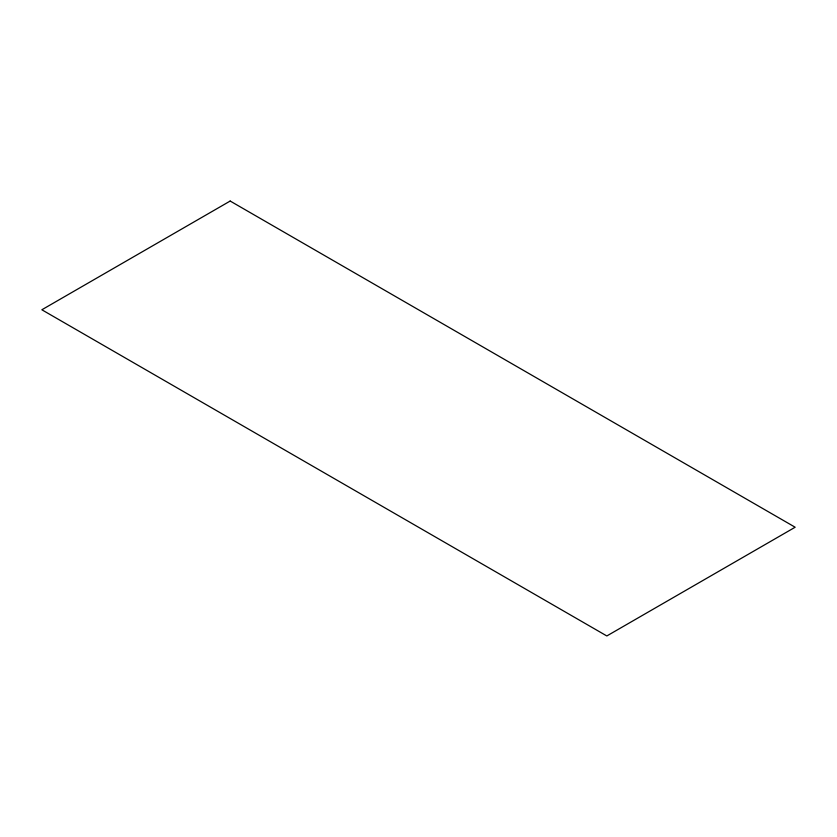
<?xml version="1.0" encoding="UTF-8"?>
<svg xmlns="http://www.w3.org/2000/svg" width="837" height="837" viewBox="0 0 837 837"><rect width="100%" height="100%" fill="white"/><g stroke="black" fill="none" stroke-linecap="round" stroke-linejoin="round"><path stroke-width="1.26" d="M230.175 201.047L41.85 309.774L606.825 635.953L795.15 527.226L230.175 201.047"/></g></svg>
